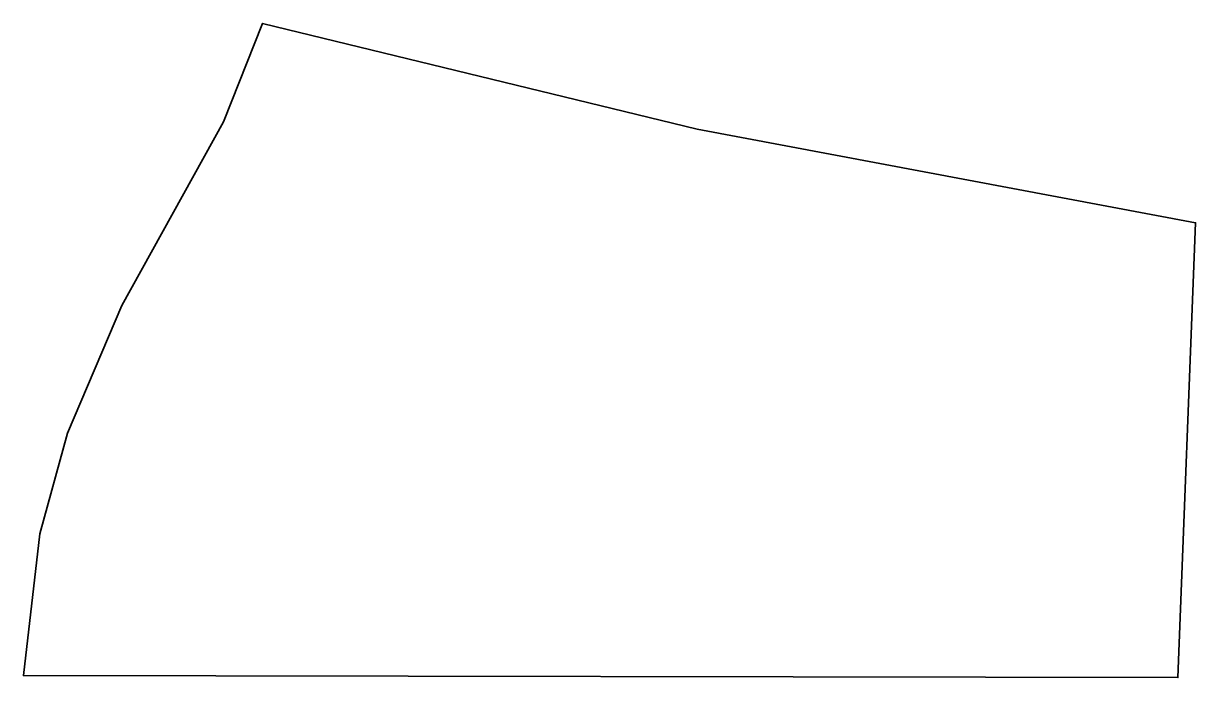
# Model space of a CAD drawing. Extents: x 0 to 5366, y -2994 to 0.
import ezdxf

# ---------------------------------------------------------------- set-up
doc = ezdxf.new("R2010")
doc.units = 0
doc.linetypes.add('Solid', pattern=[0])

msp = doc.modelspace()

# ---------------------------------------------------------------- linework, layer by layer
at = {"color": 0, "linetype": 'Solid', "lineweight": 35}
msp.add_lwpolyline([(3084, -484), (5366, -912), (5285, -2994), (0, -2985), (75, -2336), (202, -1875), (450, -1291), (916, -450), (1095, 0), (3084, -484)], close=True, dxfattribs=at)

doc.saveas('drawing.dxf')
